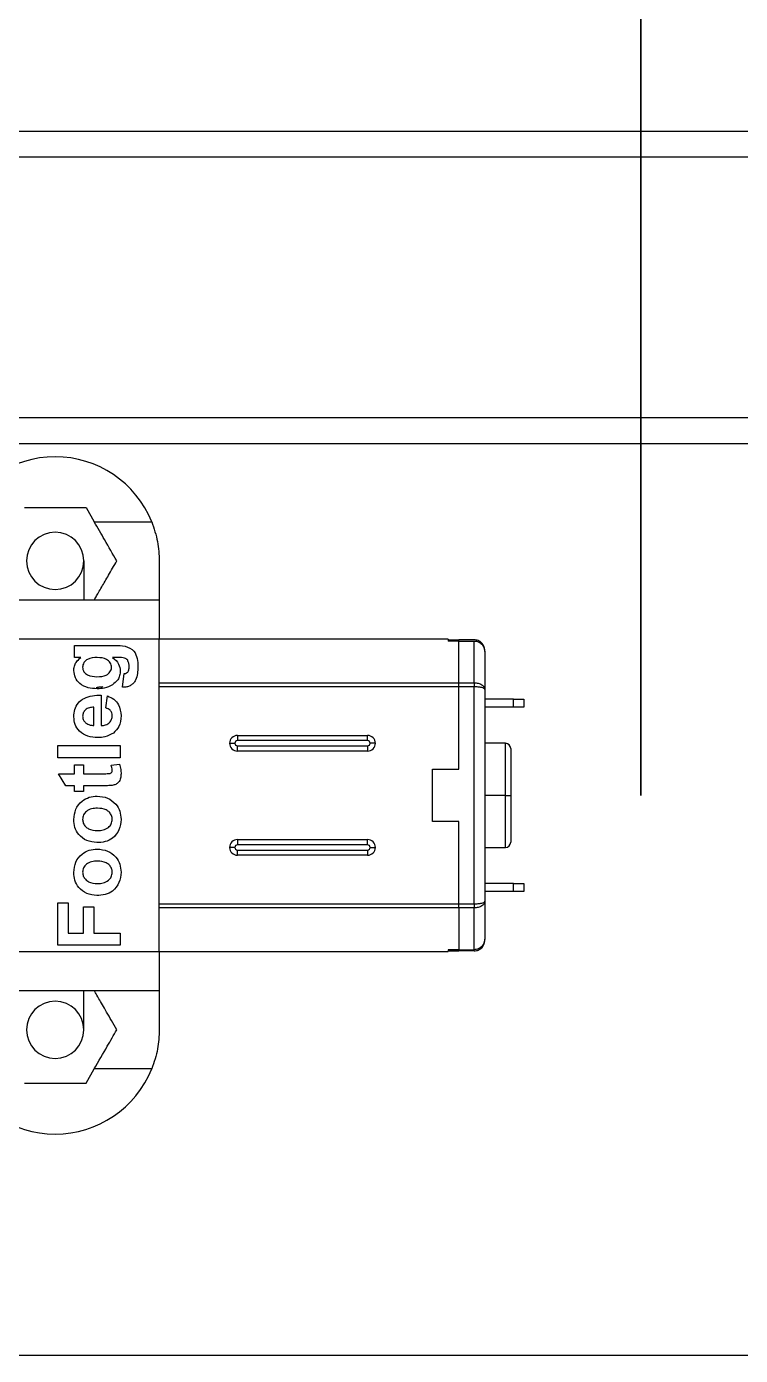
# Model space of a CAD drawing. Extents: x 1562220 to 1629450, y 100537 to 109840.
# Drawn here: x 1626415.8 to 1626443.2, y 100971.4 to 101022.5 of the extents above; entities that cross this region are included whole.
import ezdxf

# ---------------------------------------------------------------- set-up
doc = ezdxf.new("R2010")
doc.units = 0
doc.header["$LTSCALE"] = 1500
doc.header["$MEASUREMENT"] = 0
doc.layers.get('0').update_dxf_attribs({"linetype": 'CONTINUOUS'})

# ---------------------------------------------------------------- blocks, each defined once
blk = doc.blocks.new('robot')
at = {"color": 7, "linetype": 'Continuous', "lineweight": 25}
for p, q in [((1626310.42, 100625.919), (1626362.42, 100625.919)), ((1626362.42, 100624.919), (1626310.42, 100624.919)), ((1626310.42, 100614.919), (1626362.42, 100614.919)), ((1626362.42, 100613.919), (1626310.42, 100613.919)), ((1626315.737, 100611.469), (1626318.104, 100611.469)), ((1626318.104, 100611.469), (1626318.421, 100610.919)), ((1626318.421, 100610.919), (1626320.628, 100610.919)), ((1626318.02, 100609.419), (1626318.02, 100607.919)), ((1626320.92, 100609.419), (1626320.92, 100607.919)), ((1626309.42, 100607.919), (1626320.92, 100607.919)), ((1626320.92, 100607.919), (1626320.92, 100606.419)), ((1626320.92, 100606.419), (1626309.42, 100606.419)), ((1626317.666, 100605.712), (1626317.666, 100606.173)), ((1626317.666, 100606.173), (1626319.218, 100606.173)), ((1626332.02, 100606.419), (1626320.92, 100606.419)), ((1626320.92, 100594.419), (1626320.92, 100606.419)), ((1626332.02, 100606.419), (1626332.02, 100606.344)), ((1626332.02, 100606.389), (1626332.42, 100606.389)), ((1626332.42, 100606.344), (1626332.02, 100606.344)), ((1626333.02, 100606.389), (1626332.42, 100606.389)), ((1626332.42, 100606.344), (1626332.42, 100606.389)), ((1626332.42, 100606.344), (1626333.02, 100606.344)), ((1626332.42, 100604.742), (1626332.42, 100606.344)), ((1626333.02, 100604.742), (1626333.02, 100606.344)), ((1626317.908, 100605.712), (1626317.666, 100605.712)), ((1626319.38, 100605.712), (1626319.127, 100605.712)), ((1626333.42, 100605.94), (1626333.42, 100605.987)), ((1626333.42, 100605.94), (1626333.42, 100604.484)), ((1626319.512, 100604.573), (1626319.574, 100605.096)), ((1626332.42, 100604.742), (1626333.02, 100604.742)), ((1626332.42, 100604.583), (1626332.42, 100604.742)), ((1626333.02, 100604.583), (1626332.42, 100604.583)), ((1626332.42, 100601.419), (1626332.42, 100604.583)), ((1626333.02, 100604.742), (1626333.02, 100604.583)), ((1626333.02, 100596.255), (1626333.02, 100604.583)), ((1626333.409, 100604.545), (1626333.42, 100604.484)), ((1626333.42, 100604.484), (1626333.409, 100604.508)), ((1626318.682, 100604.265), (1626318.682, 100603.096)), ((1626318.866, 100603.773), (1626318.928, 100604.235)), ((1626333.42, 100604.484), (1626333.42, 100596.354)), ((1626334.52, 100604.108), (1626333.42, 100604.108)), ((1626334.52, 100603.808), (1626334.52, 100604.108)), ((1626334.52, 100604.108), (1626334.92, 100604.108)), ((1626334.92, 100604.108), (1626334.92, 100603.808)), ((1626318.405, 100603.104), (1626318.405, 100603.804)), ((1626334.52, 100603.808), (1626333.42, 100603.808)), ((1626334.92, 100603.808), (1626334.52, 100603.808)), ((1626323.92, 100602.719), (1626328.92, 100602.719)), ((1626323.92, 100602.719), (1626323.92, 100602.519)), ((1626328.92, 100602.519), (1626323.92, 100602.519)), ((1626328.92, 100602.519), (1626328.92, 100602.719)), ((1626317.02, 100601.865), (1626317.02, 100602.327)), ((1626317.02, 100602.327), (1626319.42, 100602.327)), ((1626319.42, 100602.327), (1626319.42, 100601.865)), ((1626323.62, 100602.419), (1626323.82, 100602.419)), ((1626323.92, 100602.119), (1626323.92, 100602.319)), ((1626323.92, 100602.319), (1626328.92, 100602.319)), ((1626328.92, 100602.119), (1626323.92, 100602.119)), ((1626328.92, 100602.319), (1626328.92, 100602.119)), ((1626329.22, 100602.419), (1626329.02, 100602.419)), ((1626334.22, 100602.419), (1626333.42, 100602.419)), ((1626334.42, 100602.219), (1626334.42, 100600.419)), ((1626319.42, 100601.865), (1626317.02, 100601.865)), ((1626317.666, 100601.589), (1626318.005, 100601.589)), ((1626317.666, 100601.25), (1626317.666, 100601.589)), ((1626318.005, 100601.589), (1626318.005, 100601.25)), ((1626319.068, 100601.573), (1626319.39, 100601.619)), ((1626317.328, 100600.789), (1626317.051, 100601.25)), ((1626317.051, 100601.25), (1626317.666, 100601.25)), ((1626318.005, 100601.25), (1626318.759, 100601.25)), ((1626331.42, 100599.419), (1626331.42, 100601.419)), ((1626331.42, 100601.419), (1626332.42, 100601.419)), ((1626317.666, 100600.789), (1626317.328, 100600.789)), ((1626317.666, 100600.573), (1626317.666, 100600.789)), ((1626318.005, 100600.573), (1626317.666, 100600.573)), ((1626318.782, 100600.789), (1626318.005, 100600.789)), ((1626318.005, 100600.789), (1626318.005, 100600.573)), ((1626334.22, 100600.419), (1626333.42, 100600.419)), ((1626334.22, 100600.419), (1626334.42, 100600.419)), ((1626334.42, 100600.419), (1626334.42, 100598.619)), ((1626332.42, 100599.419), (1626331.42, 100599.419)), ((1626332.42, 100596.255), (1626332.42, 100599.419)), ((1626323.82, 100598.419), (1626323.62, 100598.419)), ((1626323.92, 100598.719), (1626328.92, 100598.719)), ((1626323.92, 100598.719), (1626323.92, 100598.519)), ((1626328.92, 100598.519), (1626323.92, 100598.519)), ((1626328.92, 100598.519), (1626328.92, 100598.719)), ((1626329.02, 100598.419), (1626329.22, 100598.419)), ((1626333.42, 100598.419), (1626334.22, 100598.419)), ((1626323.92, 100598.119), (1626323.92, 100598.319)), ((1626323.92, 100598.319), (1626328.92, 100598.319)), ((1626328.92, 100598.119), (1626323.92, 100598.119)), ((1626328.92, 100598.319), (1626328.92, 100598.119)), ((1626334.52, 100597.03), (1626333.42, 100597.03)), ((1626334.52, 100596.73), (1626334.52, 100597.03)), ((1626334.52, 100597.03), (1626334.92, 100597.03)), ((1626334.92, 100597.03), (1626334.92, 100596.73)), ((1626333.409, 100596.331), (1626333.42, 100596.354)), ((1626333.42, 100596.354), (1626333.409, 100596.294)), ((1626333.42, 100596.354), (1626333.409, 100596.331)), ((1626334.52, 100596.73), (1626333.42, 100596.73)), ((1626333.42, 100596.354), (1626333.42, 100594.899)), ((1626334.92, 100596.73), (1626334.52, 100596.73)), ((1626317.02, 100594.665), (1626317.02, 100596.296)), ((1626317.02, 100596.296), (1626317.42, 100596.296)), ((1626317.42, 100596.296), (1626317.42, 100595.127)), ((1626318.005, 100595.127), (1626318.005, 100596.142)), ((1626318.005, 100596.142), (1626318.405, 100596.142)), ((1626318.405, 100596.142), (1626318.405, 100595.127)), ((1626332.42, 100596.255), (1626333.02, 100596.255)), ((1626332.42, 100596.097), (1626332.42, 100596.255)), ((1626333.02, 100596.097), (1626332.42, 100596.097)), ((1626332.42, 100596.097), (1626332.42, 100594.495)), ((1626333.02, 100596.255), (1626333.02, 100596.097)), ((1626333.02, 100594.495), (1626333.02, 100596.097)), ((1626317.42, 100595.127), (1626318.005, 100595.127)), ((1626318.405, 100595.127), (1626319.42, 100595.127)), ((1626319.42, 100595.127), (1626319.42, 100594.665)), ((1626333.42, 100594.851), (1626333.42, 100594.899)), ((1626309.42, 100594.419), (1626320.92, 100594.419)), ((1626319.42, 100594.665), (1626317.02, 100594.665)), ((1626320.92, 100594.419), (1626332.02, 100594.419)), ((1626320.92, 100594.419), (1626320.92, 100592.919)), ((1626332.42, 100594.495), (1626332.02, 100594.495)), ((1626332.02, 100594.495), (1626332.02, 100594.419)), ((1626332.02, 100594.45), (1626332.42, 100594.45)), ((1626332.42, 100594.495), (1626333.02, 100594.495)), ((1626332.42, 100594.45), (1626332.42, 100594.495)), ((1626333.02, 100594.45), (1626332.42, 100594.45)), ((1626320.92, 100592.919), (1626309.42, 100592.919)), ((1626318.02, 100591.419), (1626318.02, 100592.919)), ((1626320.92, 100592.919), (1626320.92, 100591.419)), ((1626318.104, 100589.369), (1626318.421, 100589.919)), ((1626320.628, 100589.919), (1626318.421, 100589.919)), ((1626315.737, 100589.369), (1626318.104, 100589.369)), ((1626369.42, 100578.919), (1626309.42, 100578.919))]:
    blk.add_line(p, q, dxfattribs=at)
at = {"color": 8, "linetype": 'Continuous', "lineweight": 25}
for p, q in [((1626320.92, 100604.742), (1626332.42, 100604.742)), ((1626332.42, 100604.583), (1626320.92, 100604.583)), ((1626334.22, 100600.419), (1626334.22, 100602.419)), ((1626334.22, 100598.419), (1626334.22, 100600.419)), ((1626320.92, 100596.255), (1626332.42, 100596.255)), ((1626332.42, 100596.097), (1626320.92, 100596.097))]:
    blk.add_line(p, q, dxfattribs=at)
at = {"color": 7, "linetype": 'Continuous', "lineweight": 25}
for centre, radius, start, end in [((1626316.92, 100609.419), 4, 22.0243, 157.9757), ((1626316.92, 100609.419), 1.1, 90, 180), ((1626316.92, 100609.419), 1.1, 0, 90), ((1626316.92, 100609.419), 1.1, 180, 0), ((1626323.92, 100602.419), 0.3, 90, 180), ((1626323.92, 100602.419), 0.1, 90, 180), ((1626328.92, 100602.419), 0.3, 270, 90), ((1626328.92, 100602.419), 0.1, 0, 90), ((1626323.92, 100602.419), 0.3, 180, 270), ((1626323.92, 100602.419), 0.1, 180, 270), ((1626328.92, 100602.419), 0.1, 270, 0), ((1626334.22, 100602.219), 0.2, 0, 90), ((1626323.92, 100598.419), 0.3, 90, 180), ((1626323.92, 100598.419), 0.3, 180, 270), ((1626323.92, 100598.419), 0.1, 90, 180), ((1626323.92, 100598.419), 0.1, 180, 270), ((1626328.92, 100598.419), 0.3, 270, 90), ((1626328.92, 100598.419), 0.1, 0, 90), ((1626328.92, 100598.419), 0.1, 270, 0), ((1626334.22, 100598.619), 0.2, 270, 0), ((1626316.92, 100591.419), 1.1, 0, 180), ((1626316.92, 100591.419), 1.1, 180, 0), ((1626316.92, 100591.419), 4, 202.0243, 270), ((1626316.92, 100591.419), 4, 270, 337.9757)]:
    blk.add_arc(centre, radius, start, end, dxfattribs=at)
for points, knots in [([(1626319.287, 100609.419), (1626319.133, 100609.687), (1626318.855, 100610.169), (1626318.554, 100610.689), (1626318.421, 100610.919)], [0, 0, 0, 0, 0.556158, 1, 1, 1, 1]), ([(1626320.628, 100610.919), (1626320.715, 100610.664), (1626320.89, 100610.151), (1626320.91, 100609.663), (1626320.92, 100609.419)], [0, 0, 0, 0, 0.499301, 1, 1, 1, 1]), ([(1626318.421, 100607.919), (1626318.436, 100607.944), (1626318.465, 100607.995), (1626318.681, 100608.37), (1626318.963, 100608.857), (1626319.179, 100609.232), (1626319.287, 100609.419)], [0, 0, 0, 0, 0.264359, 0.54503, 0.772742, 1, 1, 1, 1]), ([(1626319.218, 100606.173), (1626319.348, 100606.173), (1626319.607, 100606.173), (1626319.959, 100605.999), (1626320.086, 100605.672), (1626320.093, 100605.468), (1626320.097, 100605.366)], [0, 0, 0, 0, 0.281705, 0.558667, 0.778694, 1, 1, 1, 1]), ([(1626333.42, 100605.987), (1626333.414, 100606.04), (1626333.402, 100606.145), (1626333.31, 100606.279), (1626333.199, 100606.352), (1626333.099, 100606.385), (1626333.046, 100606.387), (1626333.02, 100606.389)], [0, 0, 0, 0, 0.250186, 0.499213, 0.748364, 0.874159, 1, 1, 1, 1]), ([(1626333.02, 100606.344), (1626333.073, 100606.337), (1626333.178, 100606.324), (1626333.311, 100606.231), (1626333.402, 100606.097), (1626333.414, 100605.992), (1626333.42, 100605.94)], [0, 0, 0, 0, 0.250407, 0.500463, 0.749838, 1, 1, 1, 1]), ([(1626317.636, 100605.21), (1626317.639, 100605.265), (1626317.647, 100605.376), (1626317.732, 100605.561), (1626317.841, 100605.655), (1626317.908, 100605.712)], [0, 0, 0, 0, 0.280414, 0.560703, 1, 1, 1, 1]), ([(1626318.533, 100605.712), (1626318.404, 100605.705), (1626318.211, 100605.696), (1626318.036, 100605.546), (1626317.981, 100605.431), (1626317.976, 100605.368), (1626317.974, 100605.336)], [0, 0, 0, 0, 0.499192, 0.748825, 0.874376, 1, 1, 1, 1]), ([(1626319.082, 100605.328), (1626319.079, 100605.36), (1626319.075, 100605.422), (1626319.021, 100605.537), (1626318.853, 100605.691), (1626318.661, 100605.703), (1626318.533, 100605.712)], [0, 0, 0, 0, 0.125711, 0.251357, 0.50137, 1, 1, 1, 1]), ([(1626319.127, 100605.712), (1626319.217, 100605.633), (1626319.378, 100605.494), (1626319.407, 100605.285), (1626319.42, 100605.193)], [0, 0, 0, 0, 0.560269, 1, 1, 1, 1]), ([(1626319.589, 100605.691), (1626319.551, 100605.699), (1626319.481, 100605.712), (1626319.411, 100605.712), (1626319.38, 100605.712)], [0, 0, 0, 0, 0.559435, 1, 1, 1, 1]), ([(1626319.705, 100605.605), (1626319.687, 100605.626), (1626319.655, 100605.665), (1626319.61, 100605.683), (1626319.589, 100605.691)], [0, 0, 0, 0, 0.558804, 1, 1, 1, 1]), ([(1626319.759, 100605.349), (1626319.758, 100605.399), (1626319.757, 100605.488), (1626319.721, 100605.569), (1626319.705, 100605.605)], [0, 0, 0, 0, 0.560653, 1, 1, 1, 1]), ([(1626318.538, 100604.512), (1626318.418, 100604.517), (1626318.178, 100604.529), (1626317.87, 100604.678), (1626317.669, 100604.927), (1626317.647, 100605.115), (1626317.636, 100605.21)], [0, 0, 0, 0, 0.281081, 0.560496, 0.780302, 1, 1, 1, 1]), ([(1626317.974, 100605.336), (1626317.976, 100605.305), (1626317.981, 100605.244), (1626318.035, 100605.132), (1626318.207, 100604.988), (1626318.396, 100604.979), (1626318.521, 100604.973)], [0, 0, 0, 0, 0.1255729, 0.2510744, 0.5006394, 1, 1, 1, 1]), ([(1626318.521, 100604.973), (1626318.648, 100604.978), (1626318.837, 100604.985), (1626319.014, 100605.125), (1626319.074, 100605.235), (1626319.079, 100605.297), (1626319.082, 100605.328)], [0, 0, 0, 0, 0.499706, 0.749168, 0.874557, 1, 1, 1, 1]), ([(1626319.42, 100605.193), (1626319.416, 100605.134), (1626319.407, 100605.015), (1626319.317, 100604.818), (1626319.196, 100604.723), (1626319.123, 100604.665)], [0, 0, 0, 0, 0.280549, 0.560787, 1, 1, 1, 1]), ([(1626320.097, 100605.366), (1626320.094, 100605.276), (1626320.089, 100605.097), (1626320.034, 100604.875), (1626319.931, 100604.725), (1626319.828, 100604.638), (1626319.703, 100604.581), (1626319.613, 100604.575), (1626319.568, 100604.572)], [0, 0, 0, 0, 0.250406, 0.500093, 0.625089, 0.750104, 0.874989, 1, 1, 1, 1]), ([(1626319.574, 100605.096), (1626319.602, 100605.1), (1626319.652, 100605.108), (1626319.69, 100605.139), (1626319.707, 100605.153)], [0, 0, 0, 0, 0.561274, 1, 1, 1, 1]), ([(1626319.707, 100605.153), (1626319.725, 100605.188), (1626319.757, 100605.249), (1626319.758, 100605.319), (1626319.759, 100605.349)], [0, 0, 0, 0, 0.558045, 1, 1, 1, 1]), ([(1626319.123, 100604.665), (1626319.019, 100604.613), (1626318.834, 100604.522), (1626318.629, 100604.515), (1626318.538, 100604.512)], [0, 0, 0, 0, 0.5589928, 1, 1, 1, 1]), ([(1626319.568, 100604.572), (1626319.557, 100604.572), (1626319.539, 100604.572), (1626319.521, 100604.573), (1626319.512, 100604.573)], [0, 0, 0, 0, 0.559946, 1, 1, 1, 1]), ([(1626317.636, 100603.435), (1626317.642, 100603.53), (1626317.655, 100603.72), (1626317.795, 100603.978), (1626318.035, 100604.169), (1626318.347, 100604.259), (1626318.57, 100604.263), (1626318.682, 100604.265)], [0, 0, 0, 0, 0.186764, 0.373077, 0.559383, 0.779376, 1, 1, 1, 1]), ([(1626318.928, 100604.235), (1626319.013, 100604.198), (1626319.183, 100604.125), (1626319.41, 100603.865), (1626319.435, 100603.625), (1626319.451, 100603.478)], [0, 0, 0, 0, 0.281022, 0.56136, 1, 1, 1, 1]), ([(1626318.405, 100603.804), (1626318.347, 100603.8), (1626318.231, 100603.792), (1626318.084, 100603.714), (1626317.989, 100603.593), (1626317.979, 100603.502), (1626317.974, 100603.456)], [0, 0, 0, 0, 0.280954, 0.560287, 0.780231, 1, 1, 1, 1]), ([(1626319.112, 100603.477), (1626319.109, 100603.516), (1626319.103, 100603.594), (1626319.021, 100603.716), (1626318.925, 100603.751), (1626318.866, 100603.773)], [0, 0, 0, 0, 0.2806298, 0.5606143, 1, 1, 1, 1]), ([(1626318.556, 100602.635), (1626318.427, 100602.643), (1626318.17, 100602.659), (1626317.855, 100602.851), (1626317.663, 100603.132), (1626317.645, 100603.334), (1626317.636, 100603.435)], [0, 0, 0, 0, 0.280672, 0.55982, 0.779793, 1, 1, 1, 1]), ([(1626317.974, 100603.456), (1626317.98, 100603.401), (1626317.991, 100603.303), (1626318.06, 100603.233), (1626318.09, 100603.203)], [0, 0, 0, 0, 0.558879, 1, 1, 1, 1]), ([(1626318.09, 100603.203), (1626318.144, 100603.169), (1626318.241, 100603.109), (1626318.355, 100603.106), (1626318.405, 100603.104)], [0, 0, 0, 0, 0.558282, 1, 1, 1, 1]), ([(1626318.682, 100603.096), (1626318.742, 100603.101), (1626318.862, 100603.112), (1626319.009, 100603.203), (1626319.099, 100603.335), (1626319.108, 100603.43), (1626319.112, 100603.477)], [0, 0, 0, 0, 0.280701, 0.559813, 0.779805, 1, 1, 1, 1]), ([(1626319.451, 100603.478), (1626319.44, 100603.331), (1626319.422, 100603.069), (1626319.236, 100602.887), (1626319.155, 100602.807)], [0, 0, 0, 0, 0.560392, 1, 1, 1, 1]), ([(1626319.155, 100602.807), (1626319.05, 100602.749), (1626318.863, 100602.646), (1626318.65, 100602.638), (1626318.556, 100602.635)], [0, 0, 0, 0, 0.558872, 1, 1, 1, 1]), ([(1626319.112, 100601.382), (1626319.108, 100601.418), (1626319.1, 100601.484), (1626319.078, 100601.546), (1626319.068, 100601.573)], [0, 0, 0, 0, 0.559493, 1, 1, 1, 1]), ([(1626319.39, 100601.619), (1626319.41, 100601.551), (1626319.446, 100601.43), (1626319.449, 100601.304), (1626319.451, 100601.248)], [0, 0, 0, 0, 0.559716, 1, 1, 1, 1]), ([(1626318.759, 100601.25), (1626318.83, 100601.251), (1626318.919, 100601.252), (1626319.027, 100601.255), (1626319.076, 100601.282), (1626319.108, 100601.328), (1626319.111, 100601.364), (1626319.112, 100601.382)], [0, 0, 0, 0, 0.501042, 0.6262485, 0.7508774, 0.875334, 1, 1, 1, 1]), ([(1626319.451, 100601.248), (1626319.447, 100601.191), (1626319.439, 100601.075), (1626319.371, 100600.924), (1626319.248, 100600.831), (1626319.159, 100600.813), (1626319.114, 100600.803)], [0, 0, 0, 0, 0.280572, 0.560401, 0.779476, 1, 1, 1, 1]), ([(1626319.114, 100600.803), (1626319.052, 100600.798), (1626318.942, 100600.788), (1626318.831, 100600.788), (1626318.782, 100600.789)], [0, 0, 0, 0, 0.559825, 1, 1, 1, 1]), ([(1626317.636, 100599.495), (1626317.649, 100599.629), (1626317.675, 100599.896), (1626317.92, 100600.195), (1626318.224, 100600.366), (1626318.433, 100600.381), (1626318.538, 100600.389)], [0, 0, 0, 0, 0.279811, 0.559105, 0.779362, 1, 1, 1, 1]), ([(1626318.54, 100599.927), (1626318.465, 100599.924), (1626318.316, 100599.916), (1626318.125, 100599.825), (1626317.995, 100599.673), (1626317.981, 100599.556), (1626317.974, 100599.497)], [0, 0, 0, 0, 0.281031, 0.560546, 0.780414, 1, 1, 1, 1]), ([(1626318.538, 100600.389), (1626318.672, 100600.375), (1626318.94, 100600.349), (1626319.245, 100600.113), (1626319.426, 100599.813), (1626319.442, 100599.603), (1626319.451, 100599.498)], [0, 0, 0, 0, 0.279926, 0.559369, 0.779515, 1, 1, 1, 1]), ([(1626319.112, 100599.497), (1626319.107, 100599.547), (1626319.097, 100599.648), (1626319.009, 100599.774), (1626318.832, 100599.907), (1626318.66, 100599.919), (1626318.54, 100599.927)], [0, 0, 0, 0, 0.186934, 0.373821, 0.560983, 1, 1, 1, 1]), ([(1626318.519, 100598.604), (1626318.388, 100598.62), (1626318.127, 100598.653), (1626317.822, 100598.882), (1626317.66, 100599.186), (1626317.644, 100599.392), (1626317.636, 100599.495)], [0, 0, 0, 0, 0.279954, 0.559138, 0.779392, 1, 1, 1, 1]), ([(1626317.974, 100599.497), (1626317.979, 100599.447), (1626317.989, 100599.347), (1626318.077, 100599.221), (1626318.252, 100599.086), (1626318.423, 100599.074), (1626318.543, 100599.065)], [0, 0, 0, 0, 0.186983, 0.373879, 0.56102, 1, 1, 1, 1]), ([(1626319.451, 100599.498), (1626319.435, 100599.362), (1626319.404, 100599.09), (1626319.165, 100598.771), (1626318.84, 100598.622), (1626318.626, 100598.61), (1626318.519, 100598.604)], [0, 0, 0, 0, 0.280114, 0.558837, 0.779041, 1, 1, 1, 1]), ([(1626318.543, 100599.065), (1626318.618, 100599.069), (1626318.768, 100599.076), (1626318.961, 100599.168), (1626319.091, 100599.32), (1626319.105, 100599.438), (1626319.112, 100599.497)], [0, 0, 0, 0, 0.281017, 0.560468, 0.780392, 1, 1, 1, 1]), ([(1626317.636, 100597.464), (1626317.649, 100597.598), (1626317.675, 100597.865), (1626317.92, 100598.164), (1626318.224, 100598.335), (1626318.433, 100598.35), (1626318.538, 100598.358)], [0, 0, 0, 0, 0.279811, 0.559105, 0.779362, 1, 1, 1, 1]), ([(1626318.54, 100597.896), (1626318.465, 100597.893), (1626318.316, 100597.886), (1626318.125, 100597.794), (1626317.995, 100597.643), (1626317.981, 100597.525), (1626317.974, 100597.466)], [0, 0, 0, 0, 0.281031, 0.560546, 0.780414, 1, 1, 1, 1]), ([(1626318.538, 100598.358), (1626318.672, 100598.345), (1626318.94, 100598.318), (1626319.245, 100598.082), (1626319.426, 100597.782), (1626319.442, 100597.572), (1626319.451, 100597.467)], [0, 0, 0, 0, 0.279925, 0.559366, 0.779516, 1, 1, 1, 1]), ([(1626319.112, 100597.466), (1626319.107, 100597.517), (1626319.097, 100597.617), (1626319.009, 100597.744), (1626318.832, 100597.876), (1626318.66, 100597.888), (1626318.54, 100597.896)], [0, 0, 0, 0, 0.186926, 0.373813, 0.560982, 1, 1, 1, 1]), ([(1626318.519, 100596.573), (1626318.388, 100596.59), (1626318.127, 100596.622), (1626317.822, 100596.851), (1626317.66, 100597.155), (1626317.644, 100597.361), (1626317.636, 100597.464)], [0, 0, 0, 0, 0.279953, 0.559138, 0.779392, 1, 1, 1, 1]), ([(1626317.974, 100597.466), (1626317.979, 100597.416), (1626317.989, 100597.316), (1626318.077, 100597.19), (1626318.252, 100597.056), (1626318.423, 100597.043), (1626318.543, 100597.035)], [0, 0, 0, 0, 0.186992, 0.37388, 0.56102, 1, 1, 1, 1]), ([(1626319.451, 100597.467), (1626319.435, 100597.331), (1626319.404, 100597.06), (1626319.165, 100596.74), (1626318.84, 100596.591), (1626318.626, 100596.579), (1626318.519, 100596.573)], [0, 0, 0, 0, 0.28011, 0.558835, 0.77904, 1, 1, 1, 1]), ([(1626318.543, 100597.035), (1626318.618, 100597.038), (1626318.768, 100597.045), (1626318.961, 100597.137), (1626319.091, 100597.289), (1626319.105, 100597.407), (1626319.112, 100597.466)], [0, 0, 0, 0, 0.281016, 0.560462, 0.780393, 1, 1, 1, 1]), ([(1626333.42, 100594.899), (1626333.414, 100594.846), (1626333.402, 100594.741), (1626333.311, 100594.606), (1626333.2, 100594.532), (1626333.099, 100594.499), (1626333.046, 100594.496), (1626333.02, 100594.495)], [0, 0, 0, 0, 0.2502377, 0.4995042, 0.7489273, 0.8747663, 1, 1, 1, 1]), ([(1626333.02, 100594.45), (1626333.073, 100594.456), (1626333.178, 100594.468), (1626333.31, 100594.561), (1626333.402, 100594.694), (1626333.414, 100594.799), (1626333.42, 100594.851)], [0, 0, 0, 0, 0.2499753, 0.5002411, 0.7505162, 1, 1, 1, 1]), ([(1626319.287, 100591.419), (1626319.151, 100591.656), (1626318.878, 100592.128), (1626318.605, 100592.602), (1626318.448, 100592.874), (1626318.43, 100592.904), (1626318.421, 100592.919)], [0, 0, 0, 0, 0.289206, 0.576245, 0.793471, 1, 1, 1, 1]), ([(1626318.421, 100589.919), (1626318.591, 100590.213), (1626318.891, 100590.734), (1626319.167, 100591.211), (1626319.287, 100591.419)], [0, 0, 0, 0, 0.5642937, 1, 1, 1, 1]), ([(1626320.92, 100591.419), (1626320.91, 100591.176), (1626320.89, 100590.688), (1626320.716, 100590.176), (1626320.628, 100589.919)], [0, 0, 0, 0, 0.49931, 1, 1, 1, 1])]:
    blk.add_open_spline(points, degree=3, knots=knots, dxfattribs=at)
at = {"color": 8, "linetype": 'Continuous', "lineweight": 25}
for points, knots in [([(1626318.748, 100604.58), (1626318.721, 100604.579), (1626318.667, 100604.577), (1626318.597, 100604.567), (1626318.535, 100604.556), (1626318.509, 100604.545), (1626318.497, 100604.541)], [0, 0, 0, 0, 0.257559, 0.517084, 0.784954, 1, 1, 1, 1]), ([(1626333.02, 100604.742), (1626333.072, 100604.738), (1626333.151, 100604.733), (1626333.245, 100604.7), (1626333.321, 100604.659), (1626333.38, 100604.606), (1626333.401, 100604.562), (1626333.409, 100604.545)], [0, 0, 0, 0, 0.28598, 0.435971, 0.59053, 0.842282, 1, 1, 1, 1]), ([(1626333.409, 100604.508), (1626333.401, 100604.514), (1626333.38, 100604.531), (1626333.32, 100604.552), (1626333.244, 100604.567), (1626333.151, 100604.58), (1626333.072, 100604.582), (1626333.02, 100604.583)], [0, 0, 0, 0, 0.159067, 0.40776, 0.56315, 0.7137, 1, 1, 1, 1]), ([(1626333.02, 100596.255), (1626333.072, 100596.257), (1626333.151, 100596.259), (1626333.244, 100596.271), (1626333.32, 100596.287), (1626333.38, 100596.308), (1626333.401, 100596.324), (1626333.409, 100596.331)], [0, 0, 0, 0, 0.286269, 0.43682, 0.592225, 0.840909, 1, 1, 1, 1]), ([(1626333.409, 100596.294), (1626333.401, 100596.277), (1626333.38, 100596.232), (1626333.321, 100596.179), (1626333.245, 100596.139), (1626333.151, 100596.106), (1626333.072, 100596.1), (1626333.02, 100596.097)], [0, 0, 0, 0, 0.157693, 0.409452, 0.563998, 0.713988, 1, 1, 1, 1])]:
    blk.add_open_spline(points, degree=3, knots=knots, dxfattribs=at)

msp = doc.modelspace()

# ---------------------------------------------------------------- linework, layer by layer
for p, q in [((1626439.402, 101032.947), (1626439.402, 100992.947)), ((1626439.402, 100992.947), (1626439.402, 101032.947))]:
    msp.add_line(p, q)

# ---------------------------------------------------------------- block references
msp.add_blockref('robot', (99.982, 392.527))

doc.saveas('drawing.dxf')
